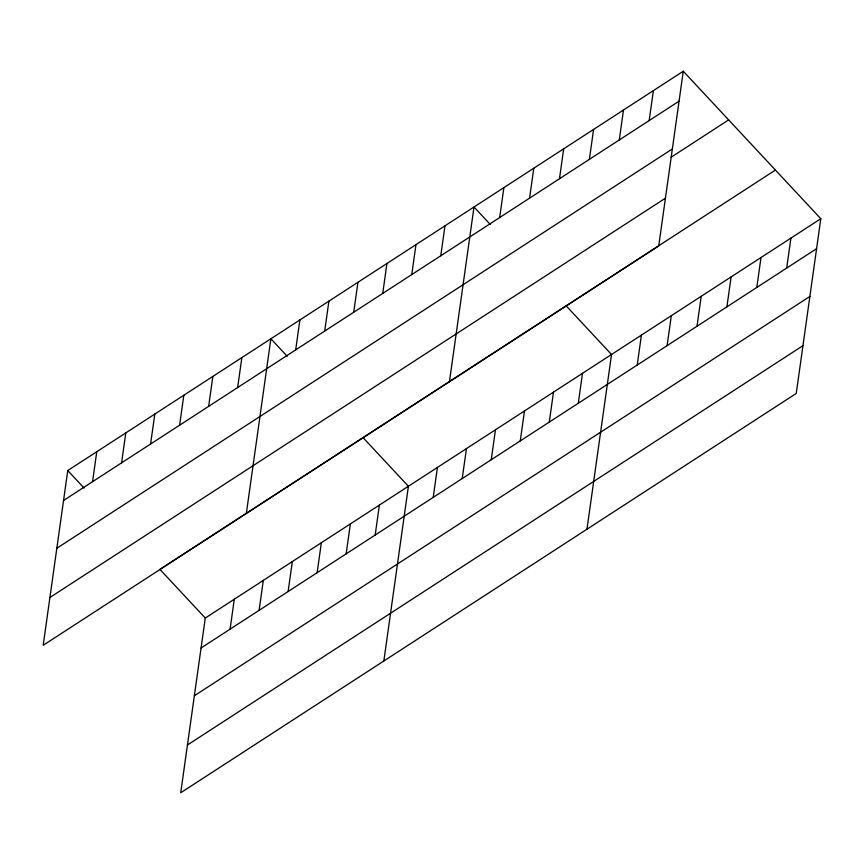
<?xml version="1.0" encoding="UTF-8"?>
<svg xmlns="http://www.w3.org/2000/svg" width="864" height="864" viewBox="0 0 864 864"><rect width="100%" height="100%" fill="white"/><g stroke="black" fill="none" stroke-linecap="round" stroke-linejoin="round"><path stroke-width="1.3" d="M683.273 71.237L67.759 470.545L43.2 645.268L658.724 245.959L683.273 71.237L820.8 218.732L796.241 393.455L180.727 792.763L205.276 618.041L820.8 218.732M92.567 481.669L96.768 451.721M121.586 462.845L125.788 432.896M150.595 444.02L154.807 414.072M179.615 425.196L183.827 395.248M208.634 406.372L212.846 376.423M237.654 387.547L241.855 357.599M230.094 629.165L234.295 599.216M246.326 513.497L270.875 338.774L287.215 356.292M259.103 610.34L263.315 580.392M295.682 349.888L299.894 319.95M288.122 591.516L292.334 561.568M324.702 331.063L328.914 301.126M317.142 572.692L321.354 542.743M353.722 312.239L357.934 282.301M346.162 553.867L350.363 523.919M382.741 293.414L386.942 263.477M375.181 535.043L379.382 505.094M411.761 274.59L415.962 244.652M383.843 660.992L408.402 486.27L363.02 437.594M440.77 255.766L444.982 225.828M433.21 497.394L437.422 467.446M449.442 381.726L474.001 207.004L490.342 224.521M462.229 478.559L466.441 448.621M499.684 217.544L503.896 187.607M491.249 459.734L495.45 429.797M529.589 198.148L533.79 168.21M520.258 440.91L524.47 410.972M559.483 178.762L563.684 148.813M549.277 422.086L553.489 392.148M589.378 159.365L593.59 129.416M578.297 403.261L582.509 373.324M619.272 139.968L623.484 110.02M586.969 529.222L611.528 354.499L566.136 305.824M649.166 120.571L653.378 90.623M637.211 365.04L641.423 335.102M667.105 345.654L671.317 315.706M697 326.257L701.212 296.309M726.905 306.86L731.106 276.912M756.799 287.464L761.011 257.515M786.694 268.067L790.906 238.129M63.547 500.494L679.072 101.174M56.83 548.273L672.354 148.954M671.08 157.259L728.654 119.902M49.918 597.499L665.431 198.18M303.869 475.967L159.894 569.365L205.276 618.041M304.981 475.243L775.418 170.057M201.074 647.989L816.588 248.67M194.357 695.768L809.881 296.449M187.434 744.995L802.958 345.676M67.759 470.545L84.089 488.074"/></g></svg>
